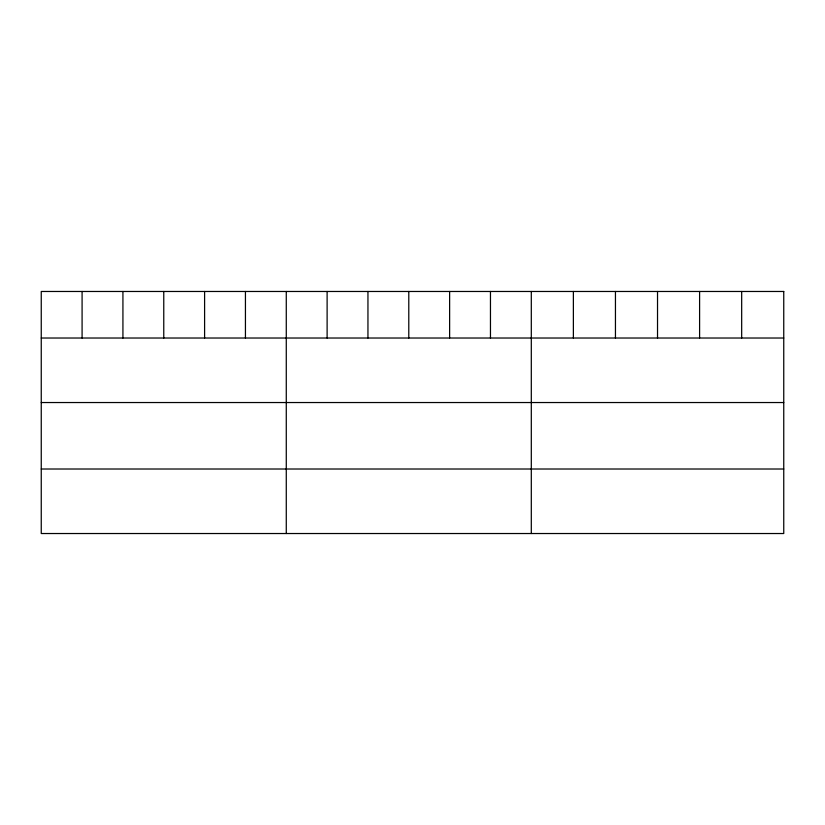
<?xml version="1.0" encoding="UTF-8"?>
<svg xmlns="http://www.w3.org/2000/svg" width="825" height="825" viewBox="0 0 825 825"><rect width="100%" height="100%" fill="white"/><g stroke="black" fill="none" stroke-linecap="round" stroke-linejoin="round"><path stroke-width="1.24" d="M41.25 338.023L783.75 338.023M41.25 402.538L783.75 402.538M41.25 469.012L783.75 469.012M741.675 291.472L741.675 338.023M699.6 291.472L699.6 338.023M657.525 291.472L657.525 338.023M615.45 291.472L615.45 338.023M573.375 291.472L573.375 338.023M531.3 291.472L531.3 533.528M490.463 291.472L490.463 338.023M449.625 291.472L449.625 338.023M408.787 291.472L408.787 338.023M367.95 291.472L367.95 338.023M327.113 291.472L327.113 338.023M286.275 291.472L286.275 533.528M245.438 291.472L245.438 338.023M204.6 291.472L204.6 338.023M163.763 291.472L163.763 338.023M122.925 291.472L122.925 338.023M82.087 291.472L82.087 338.023M783.75 291.472L41.25 291.472L41.25 533.528L783.75 533.528L783.75 291.472"/></g></svg>
